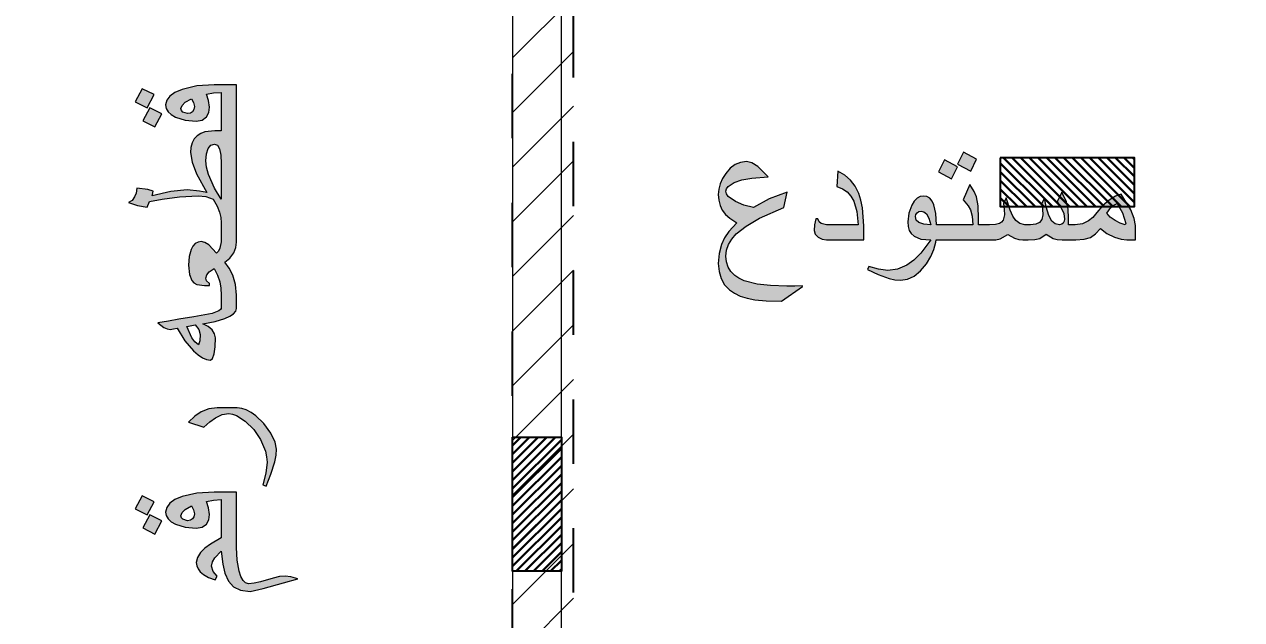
# Model space of a CAD drawing. Header units: inches. Extents: x -279 to 561, y -345 to 342.
# Drawn here: x -195.431 to -193.542, y 39.831 to 40.756 of the extents above; entities that cross this region are included whole.
import ezdxf

# ---------------------------------------------------------------- set-up
doc = ezdxf.new("R2010")
doc.units = ezdxf.units.IN
doc.header["$LTSCALE"] = 0.5
doc.header["$MEASUREMENT"] = 0
doc.linetypes.add('$0$HIDDEN', pattern=[0.375, 0.25, -0.125])
for name, color, linetype, lineweight in [('.', 14, 'Continuous', 9), ('A-GENM', 13, 'Continuous', 9), ('A-WALL', 113, 'Continuous', 13), ('columns', 5, 'Continuous', 30)]:
    doc.layers.add(name, color=color, linetype=linetype, lineweight=lineweight)
doc.layers.add('COULMN', color=5, linetype='Continuous')
doc.layers.add('S-DIM', color=7, linetype='Continuous')
doc.styles.get("Standard").update_dxf_attribs({"font": 'arial.ttf'})
doc.dimstyles.get("Standard").update_dxf_attribs({"dimtxt": 0.18, "dimasz": 0.18, "dimexe": 0.18, "dimexo": 0.0625, "dimgap": 0.09, "dimtad": 0, "dimtih": 1, "dimtoh": 1, "dimzin": 0, "dimdsep": 46, "dimtxsty": 'Standard', "dimcen": 0.09, "dimadec": 0, "dimazin": 0, "dimtfac": 1, "dimtofl": 0, "dimtmove": 0, "dimatfit": 3, "dimfxl": 1, "dimtolj": 1, "dimtzin": 0, "dimarcsym": 0})

# ---------------------------------------------------------------- blocks, each defined once
blk = doc.blocks.new('fbv b')
at = {"layer": '.'}
h = blk.add_hatch(dxfattribs=at)
h.set_pattern_fill('ANSI31', color=8, scale=0.05)
h.set_pattern_definition([(45, (33, 0), (-0.1122532, 0.1122532), [])])
h.paths.add_polyline_path([(1.1274, 9.1587), (-18.8526, 9.1587), (-18.8526, -15.8413), (1.1274, -15.8413)])
h.paths.add_polyline_path([(0.8774, -15.5913), (-18.6026, -15.5913), (-18.6026, 8.9087), (0.8774, 8.9087)], flags=16)
at = {"layer": 'columns', "true_color": 0x105689}
h = blk.add_hatch(dxfattribs=at)
h.set_pattern_fill('ANSI31', color=146, scale=0.2, angle=-1350)
h.set_pattern_definition([(134.999999994, (809036.960978, -401343.304783), (-0.0176776695315, -0.01767766952786), [])])
h.paths.add_polyline_path([(-16.8526, -1.6444), (-16.8526, -1.8444), (-16.3026, -1.8444), (-16.3026, -1.6444)])
at = {"layer": 'columns'}
h = blk.add_hatch(dxfattribs=at)
h.set_pattern_fill('ANSI31', color=3, scale=0.2, angle=-1260)
h.set_pattern_definition([(224.999999994, (401322.80777, 809066.252344), (0.01767766952786, -0.0176776695315), [])])
h.paths.add_polyline_path([(-18.8526, -3.3413), (-18.6526, -3.3413), (-18.6526, -2.7913), (-18.8526, -2.7913)])
at = {"color": 1, "linetype": '$0$HIDDEN'}
for points in [[(-18.8526, 9.1587), (1.1274, 9.1587), (1.1274, -15.8413), (-18.8526, -15.8413)], [(-18.6026, 8.9087), (0.8774, 8.9087), (0.8774, -15.5913), (-18.6026, -15.5913)]]:
    blk.add_lwpolyline(points, close=True, dxfattribs=at)
at = {"layer": 'COULMN'}
blk.add_lwpolyline([(-16.8526, -1.6444), (-16.8526, -1.8444), (-16.3026, -1.8444), (-16.3026, -1.6444)], close=True, dxfattribs=at)
at = {"layer": 'COULMN', "color": 3}
blk.add_lwpolyline([(-18.8526, -2.7913), (-18.6526, -2.7913), (-18.6526, -3.3413), (-18.8526, -3.3413)], close=True, dxfattribs=at)
blk = doc.blocks.new('TGG')
at = {"layer": 'A-GENM'}
h = blk.add_hatch(color=7, dxfattribs=at)
h.paths.add_polyline_path([(-37.8252, -86.1757), (-37.8173, -86.1692), (-37.8108, -86.1498), (-37.8066, -86.1206), (-37.8051, -86.0848), (-37.8085, -86.068), (-37.8188, -86.0519), (-37.8353, -86.0376), (-37.8572, -86.0261), (-37.8066, -86.0167), (-37.7661, -86.0046), (-37.7454, -85.9953), (-37.7306, -85.9853), (-37.7218, -85.9747), (-37.7188, -85.9633), (-37.7188, -85.9091), (-37.7225, -85.8653), (-37.7336, -85.8265), (-37.748, -85.7983), (-37.7671, -85.7735), (-37.7459, -85.7578), (-37.73, -85.7349), (-37.7216, -85.7127), (-37.7188, -85.6909), (-37.7188, -85.0456), (-37.8106, -85.0456), (-37.8811, -85.0502), (-37.9417, -85.0642), (-37.9712, -85.0766), (-37.9923, -85.0914), (-38.005, -85.1086), (-38.0092, -85.1281), (-38.0067, -85.1426), (-37.9991, -85.1558), (-37.9864, -85.1675), (-37.9687, -85.1778), (-37.9294, -85.1904), (-37.8839, -85.1947), (-37.8595, -85.1903), (-37.8416, -85.177), (-37.8319, -85.1595), (-37.8287, -85.1374), (-37.8328, -85.1104), (-37.8411, -85.0838), (-37.8123, -85.0787), (-37.7816, -85.077), (-37.7816, -85.2339), (-37.8076, -85.2339), (-37.8488, -85.2391), (-37.8655, -85.2456), (-37.8794, -85.2548), (-37.8916, -85.2676), (-37.9002, -85.2834), (-37.9054, -85.3021), (-37.9072, -85.3237), (-37.9011, -85.3634), (-37.883, -85.4104), (-37.8402, -85.4869), (-37.8709, -85.4815), (-37.9213, -85.4772), (-37.9874, -85.4838), (-38.0641, -85.5008), (-38.0598, -85.4821), (-38.0829, -85.475), (-38.1269, -85.4694), (-38.1305, -85.4897), (-38.1365, -85.5059), (-38.1471, -85.5202), (-38.1614, -85.5282), (-38.1247, -85.5409), (-38.0853, -85.5478), (-38.0749, -85.5243), (-38.023, -85.5151), (-37.9518, -85.5052), (-37.8758, -85.5008), (-37.8443, -85.5046), (-37.8138, -85.5146), (-37.7982, -85.543), (-37.7882, -85.5682), (-37.7835, -85.5895), (-37.782, -85.6123), (-37.7816, -85.6906), (-37.7869, -85.7159), (-37.7928, -85.7285), (-37.8001, -85.7362), (-37.8325, -85.7019), (-37.8481, -85.6923), (-37.8633, -85.6891), (-37.8763, -85.6911), (-37.8876, -85.6972), (-37.8971, -85.7073), (-37.9047, -85.7215), (-37.9124, -85.7498), (-37.915, -85.7855), (-37.9118, -85.8242), (-37.9021, -85.8494), (-37.8934, -85.8582), (-37.8817, -85.8646), (-37.8493, -85.8696), (-37.8287, -85.8696), (-37.8287, -85.8618), (-37.8414, -85.8508), (-37.8444, -85.8395), (-37.8408, -85.8259), (-37.8301, -85.8138), (-37.8098, -85.799), (-37.7966, -85.8267), (-37.7876, -85.8549), (-37.7831, -85.8809), (-37.7816, -85.9167), (-37.7816, -85.9631), (-37.7839, -85.9684), (-37.7909, -85.9736), (-37.8187, -85.9838), (-37.8935, -85.9984), (-37.9724, -86.0113), (-37.9978, -86.016), (-38.0406, -86.0227), (-38.0167, -86.0414), (-38.003, -86.0479), (-37.9908, -86.0501), (-37.9621, -86.0445), (-37.9311, -86.0961), (-37.8952, -86.1382), (-37.8765, -86.1546), (-37.8586, -86.1663), (-37.8415, -86.1734)], flags=0)
h.paths.add_polyline_path([(-37.8739, -86.1129), (-37.8898, -86.1), (-37.9022, -86.0845), (-37.9229, -86.0381), (-37.888, -86.031), (-37.8729, -86.0499), (-37.8679, -86.0699), (-37.8695, -86.0962)], flags=0)
h.paths.add_polyline_path([(-37.7816, -85.5153), (-37.8083, -85.4701), (-37.8332, -85.4141), (-37.8416, -85.3839), (-37.8444, -85.3574), (-37.8421, -85.3281), (-37.8352, -85.3066), (-37.8239, -85.2933), (-37.8083, -85.2889), (-37.7966, -85.2938), (-37.7883, -85.3088), (-37.7833, -85.3337), (-37.7816, -85.3686), (-37.7816, -85.4512)], flags=0)
h.paths.add_polyline_path([(-38.0541, -85.2182), (-38.0249, -85.1643), (-38.0739, -85.1397), (-38.1034, -85.1927)], flags=0)
h.paths.add_polyline_path([(-37.9197, -85.1633), (-37.9385, -85.1576), (-37.9444, -85.1511), (-37.9464, -85.1431), (-37.942, -85.1304), (-37.9287, -85.1171), (-37.9031, -85.1023), (-37.8946, -85.1186), (-37.8915, -85.1346), (-37.8932, -85.1471), (-37.8985, -85.1561), (-37.9073, -85.1615)], flags=0)
h.paths.add_polyline_path([(-38.0851, -85.1397), (-38.0563, -85.0857), (-38.1059, -85.0613), (-38.1348, -85.1147)], flags=0)
h = blk.add_hatch(color=7, dxfattribs=at)
h.paths.add_polyline_path([(-34.9953, -85.8472), (-34.966, -85.8431), (-34.9386, -85.8306), (-34.9129, -85.8098), (-34.8891, -85.7808), (-34.871, -85.7509), (-34.8581, -85.721), (-34.8503, -85.691), (-34.8496, -85.6824), (-34.6314, -85.6824), (-34.6044, -85.6812), (-34.5861, -85.6776), (-34.5555, -85.6597), (-34.5276, -85.6752), (-34.5102, -85.6806), (-34.4929, -85.6824), (-34.4712, -85.6824), (-34.4446, -85.6808), (-34.4244, -85.6759), (-34.3971, -85.6583), (-34.3689, -85.6761), (-34.352, -85.6808), (-34.3298, -85.6824), (-34.2764, -85.6824), (-34.2415, -85.6798), (-34.2161, -85.6721), (-34.1957, -85.6578), (-34.1756, -85.6353), (-34.1486, -85.6557), (-34.1177, -85.6713), (-34.0908, -85.6796), (-34.0667, -85.6824), (-34.0315, -85.6824), (-34.0315, -85.6226), (-34.0364, -85.5945), (-34.0512, -85.5591), (-34.0904, -85.4941), (-34.114, -85.503), (-34.1398, -85.519), (-34.1674, -85.5427), (-34.2062, -85.5897), (-34.2238, -85.6042), (-34.2494, -85.6158), (-34.2784, -85.6196), (-34.3062, -85.6196), (-34.3062, -85.5933), (-34.3082, -85.5554), (-34.3139, -85.5259), (-34.3337, -85.4862), (-34.3533, -85.5255), (-34.3363, -85.5507), (-34.3255, -85.5743), (-34.3219, -85.5967), (-34.3233, -85.6059), (-34.3276, -85.6132), (-34.3342, -85.618), (-34.3426, -85.6196), (-34.3605, -85.616), (-34.3743, -85.605), (-34.3867, -85.582), (-34.3971, -85.5458), (-34.4043, -85.5098), (-34.4161, -85.5326), (-34.413, -85.5565), (-34.4119, -85.5793), (-34.4153, -85.5981), (-34.4254, -85.6109), (-34.4407, -85.6175), (-34.4627, -85.6196), (-34.4853, -85.6196), (-34.5053, -85.6153), (-34.5223, -85.6025), (-34.5346, -85.585), (-34.5473, -85.5559), (-34.5613, -85.5098), (-34.5731, -85.5326), (-34.5699, -85.5573), (-34.569, -85.5793), (-34.5741, -85.6012), (-34.5805, -85.6089), (-34.5895, -85.6144), (-34.6059, -85.6183), (-34.6304, -85.6196), (-34.6751, -85.6196), (-34.6751, -85.5958), (-34.6771, -85.5416), (-34.6832, -85.5052), (-34.6927, -85.4835), (-34.7104, -85.4548), (-34.7379, -85.5176), (-34.7182, -85.5416), (-34.7076, -85.5592), (-34.7009, -85.5847), (-34.6986, -85.6196), (-34.8477, -85.6196), (-34.8503, -85.5733), (-34.8579, -85.5388), (-34.8655, -85.5227), (-34.8751, -85.5111), (-34.8868, -85.5042), (-34.9006, -85.5019), (-34.9147, -85.5042), (-34.9274, -85.5112), (-34.9389, -85.5227), (-34.949, -85.5389), (-34.9614, -85.5723), (-34.9655, -85.6084), (-34.9639, -85.6273), (-34.959, -85.6433), (-34.951, -85.6565), (-34.9397, -85.6668), (-34.9113, -85.6785), (-34.8713, -85.6824), (-34.9124, -85.7363), (-34.9411, -85.7651), (-34.9698, -85.7862), (-35.0076, -85.8025), (-35.0476, -85.808), (-35.0849, -85.8025), (-35.1245, -85.7919), (-35.1303, -85.8041), (-35.0863, -85.8239), (-35.0412, -85.8406), (-35.0179, -85.8456)], flags=0)
h.paths.add_polyline_path([(-34.8713, -85.6196), (-34.9, -85.6175), (-34.9194, -85.6112), (-34.9304, -85.6007), (-34.9341, -85.5863), (-34.9324, -85.5778), (-34.9272, -85.5708), (-34.9197, -85.5662), (-34.911, -85.5647), (-34.899, -85.5674), (-34.8889, -85.5754), (-34.8794, -85.5926)], flags=0)
h.paths.add_polyline_path([(-34.0738, -85.6196), (-34.0964, -85.6127), (-34.1152, -85.6031), (-34.1347, -85.5887), (-34.1493, -85.5725), (-34.1326, -85.5485), (-34.1208, -85.5391), (-34.1067, -85.5333), (-34.085, -85.5707), (-34.0708, -85.6146)], flags=0)
h.paths.add_polyline_path([(-34.7859, -85.4313), (-34.7614, -85.3822), (-34.8144, -85.3528), (-34.8399, -85.4021)], flags=0)
h.paths.add_polyline_path([(-34.7073, -85.3999), (-34.6829, -85.3502), (-34.7364, -85.3214), (-34.7614, -85.3711)], flags=0)
for points in [[(-35.4828, -85.9336), (-35.3971, -85.874), (-35.3971, -85.8708), (-35.4608, -85.8718), (-35.5287, -85.8697), (-35.5834, -85.8637), (-35.6366, -85.8496), (-35.6577, -85.8398), (-35.6751, -85.8281), (-35.6908, -85.8123), (-35.7023, -85.793), (-35.7088, -85.7726), (-35.711, -85.7486), (-35.7084, -85.7248), (-35.7005, -85.7017), (-35.6873, -85.6794), (-35.6689, -85.6579), (-35.6287, -85.6253), (-35.5741, -85.5934), (-35.4742, -85.549), (-35.4599, -85.4862), (-35.5336, -85.5133), (-35.5988, -85.549), (-35.6379, -85.5395), (-35.6725, -85.525), (-35.7023, -85.5027), (-35.7086, -85.4931), (-35.711, -85.4819), (-35.7089, -85.4718), (-35.7023, -85.4622), (-35.6776, -85.4464), (-35.6458, -85.4359), (-35.6056, -85.4282), (-35.5384, -85.4234), (-35.5804, -85.3804), (-35.6047, -85.3656), (-35.6275, -85.3606), (-35.6514, -85.3637), (-35.6735, -85.3728), (-35.6937, -85.388), (-35.712, -85.4093), (-35.7253, -85.4307), (-35.7348, -85.4523), (-35.7405, -85.4741), (-35.7424, -85.496), (-35.7406, -85.5195), (-35.7352, -85.5409), (-35.7261, -85.5601), (-35.7134, -85.5772), (-35.695, -85.5931), (-35.6662, -85.6118), (-35.7023, -85.6519), (-35.7167, -85.6734), (-35.7296, -85.7008), (-35.7392, -85.7374), (-35.7424, -85.7784), (-35.7395, -85.8119), (-35.7309, -85.8412), (-35.7165, -85.8663), (-35.6963, -85.8873), (-35.6762, -85.9012), (-35.6522, -85.9126), (-35.6244, -85.9214), (-35.5927, -85.9277), (-35.5458, -85.9321)], [(-35.2984, -85.6824), (-35.146, -85.6824), (-35.146, -85.6237), (-35.151, -85.5498), (-35.1574, -85.5186), (-35.1662, -85.4914), (-35.181, -85.4621), (-35.2003, -85.4371), (-35.2239, -85.4164), (-35.2519, -85.3999), (-35.2558, -85.4627), (-35.2332, -85.4721), (-35.2141, -85.4854), (-35.1985, -85.5024), (-35.1863, -85.5232), (-35.1737, -85.5656), (-35.1695, -85.6196), (-35.3008, -85.6192), (-35.321, -85.6149), (-35.3291, -85.6073), (-35.3343, -85.5961), (-35.3422, -85.5961), (-35.3473, -85.6198), (-35.3487, -85.6438), (-35.3448, -85.6584), (-35.3332, -85.671), (-35.3168, -85.6796), (-35.3008, -85.682)], [(-37.5972, -86.6937), (-37.5779, -86.644), (-37.5611, -86.5934), (-37.5558, -86.5665), (-37.554, -86.5416), (-37.5601, -86.5121), (-37.5784, -86.4754), (-37.6062, -86.4365), (-37.639, -86.4045), (-37.6607, -86.3893), (-37.6783, -86.3801), (-37.6974, -86.3739), (-37.7162, -86.3719), (-37.7985, -86.3719), (-37.8327, -86.3758), (-37.8635, -86.3876), (-37.8893, -86.4053), (-37.915, -86.4308), (-37.8522, -86.4504), (-37.8282, -86.4286), (-37.8049, -86.4122), (-37.777, -86.3996), (-37.7503, -86.3954), (-37.7348, -86.3974), (-37.7183, -86.4032), (-37.6825, -86.4265), (-37.6481, -86.4608), (-37.6202, -86.5015), (-37.6, -86.5491), (-37.5949, -86.5721), (-37.5932, -86.5947), (-37.5989, -86.6399), (-37.6102, -86.6879)]]:
    blk.add_hatch(color=7, dxfattribs=at).paths.add_polyline_path(points, flags=0)
h = blk.add_hatch(color=7, dxfattribs=at)
h.paths.add_polyline_path([(-37.6624, -87.1253), (-37.6088, -87.1137), (-37.4677, -87.0743), (-37.4957, -87.0651), (-37.5195, -87.0625), (-37.5427, -87.0645), (-37.5682, -87.0706), (-37.6207, -87.0863), (-37.6458, -87.092), (-37.6694, -87.0939), (-37.6813, -87.0907), (-37.6917, -87.0809), (-37.7007, -87.0645), (-37.7081, -87.0417), (-37.7161, -86.9969), (-37.7188, -86.9291), (-37.7188, -86.7172), (-37.8106, -86.7172), (-37.8811, -86.7219), (-37.9417, -86.7359), (-37.9724, -86.7491), (-37.9923, -86.7631), (-38.005, -86.7802), (-38.0092, -86.7997), (-38.0067, -86.8143), (-37.9991, -86.8274), (-37.9864, -86.8391), (-37.9687, -86.8494), (-37.9294, -86.8621), (-37.8839, -86.8663), (-37.8595, -86.8619), (-37.8416, -86.8487), (-37.8319, -86.8311), (-37.8287, -86.8091), (-37.8328, -86.7821), (-37.8411, -86.7555), (-37.8123, -86.7503), (-37.7816, -86.7486), (-37.7816, -86.9056), (-37.8249, -86.9311), (-37.8482, -86.9484), (-37.8658, -86.9654), (-37.8792, -86.9859), (-37.8836, -87.0065), (-37.8818, -87.0202), (-37.8763, -87.033), (-37.8671, -87.0449), (-37.8542, -87.0558), (-37.8333, -87.0677), (-37.8064, -87.0782), (-37.7973, -87.0625), (-37.8146, -87.0429), (-37.8208, -87.0217), (-37.8165, -87.0026), (-37.8073, -86.9869), (-37.7816, -86.9605), (-37.7746, -87.0133), (-37.7663, -87.0509), (-37.7517, -87.0839), (-37.7309, -87.1071), (-37.7018, -87.1208)], flags=0)
h.paths.add_polyline_path([(-38.0541, -86.8899), (-38.0249, -86.8359), (-38.0739, -86.8114), (-38.1034, -86.8644)], flags=0)
h.paths.add_polyline_path([(-37.9197, -86.8349), (-37.9385, -86.8292), (-37.9444, -86.8228), (-37.9464, -86.8147), (-37.942, -86.802), (-37.9287, -86.7887), (-37.9031, -86.774), (-37.8946, -86.7903), (-37.8915, -86.8062), (-37.8932, -86.8188), (-37.8985, -86.8278), (-37.9073, -86.8331)], flags=0)
h.paths.add_polyline_path([(-38.0851, -86.8114), (-38.0563, -86.7573), (-38.1059, -86.7329), (-38.1348, -86.7864)], flags=0)
at = {"layer": 'A-GENM', "color": 7}
for p, q in [((-38.1059, -85.0613), (-38.1348, -85.1147)), ((-38.0563, -85.0857), (-38.1059, -85.0613)), ((-37.9417, -85.0642), (-37.9712, -85.0766)), ((-37.8811, -85.0502), (-37.9417, -85.0642)), ((-37.8106, -85.0456), (-37.8811, -85.0502)), ((-37.7188, -85.0456), (-37.8106, -85.0456)), ((-37.7188, -85.2339), (-37.7188, -85.0456)), ((-38.1348, -85.1147), (-38.0851, -85.1397)), ((-38.0851, -85.1397), (-38.0563, -85.0857)), ((-38.005, -85.1086), (-38.0092, -85.1281)), ((-37.9923, -85.0914), (-38.005, -85.1086)), ((-37.9712, -85.0766), (-37.9923, -85.0914)), ((-37.942, -85.1304), (-37.9287, -85.1171)), ((-37.9287, -85.1171), (-37.9031, -85.1023)), ((-37.9031, -85.1023), (-37.8946, -85.1186)), ((-37.8946, -85.1186), (-37.8915, -85.1346)), ((-37.8411, -85.0838), (-37.8123, -85.0787)), ((-37.8328, -85.1104), (-37.8411, -85.0838)), ((-37.8287, -85.1374), (-37.8328, -85.1104)), ((-37.8123, -85.0787), (-37.7816, -85.077)), ((-37.7816, -85.077), (-37.7816, -85.2339)), ((-38.0739, -85.1397), (-38.1034, -85.1927)), ((-38.0249, -85.1643), (-38.0739, -85.1397)), ((-38.0541, -85.2182), (-38.0249, -85.1643)), ((-38.0092, -85.1281), (-38.0067, -85.1426)), ((-38.0067, -85.1426), (-37.9991, -85.1558)), ((-37.9991, -85.1558), (-37.9864, -85.1675)), ((-37.9864, -85.1675), (-37.9687, -85.1778)), ((-37.9464, -85.1431), (-37.942, -85.1304)), ((-37.9444, -85.1511), (-37.9464, -85.1431)), ((-37.9385, -85.1576), (-37.9444, -85.1511)), ((-37.9197, -85.1633), (-37.9385, -85.1576)), ((-37.9073, -85.1615), (-37.9197, -85.1633)), ((-37.8985, -85.1561), (-37.9073, -85.1615)), ((-37.8932, -85.1471), (-37.8985, -85.1561)), ((-37.8915, -85.1346), (-37.8932, -85.1471)), ((-37.8416, -85.177), (-37.8319, -85.1595)), ((-37.8319, -85.1595), (-37.8287, -85.1374)), ((-38.1034, -85.1927), (-38.0541, -85.2182)), ((-37.9687, -85.1778), (-37.9294, -85.1904)), ((-37.9294, -85.1904), (-37.8839, -85.1947)), ((-37.8839, -85.1947), (-37.8595, -85.1903)), ((-37.8595, -85.1903), (-37.8416, -85.177)), ((-37.8916, -85.2676), (-37.9002, -85.2834)), ((-37.8794, -85.2548), (-37.8916, -85.2676)), ((-37.8655, -85.2456), (-37.8794, -85.2548)), ((-37.8488, -85.2391), (-37.8655, -85.2456)), ((-37.8076, -85.2339), (-37.8488, -85.2391)), ((-37.7816, -85.2339), (-37.8076, -85.2339)), ((-37.7188, -85.2575), (-37.7188, -85.2339)), ((-37.7188, -85.642), (-37.7188, -85.2575)), ((-37.9054, -85.3021), (-37.9072, -85.3237)), ((-37.9072, -85.3237), (-37.9011, -85.3634)), ((-37.9002, -85.2834), (-37.9054, -85.3021)), ((-37.8421, -85.3281), (-37.8352, -85.3066)), ((-37.8352, -85.3066), (-37.8239, -85.2933)), ((-37.8239, -85.2933), (-37.8083, -85.2889)), ((-37.8083, -85.2889), (-37.7966, -85.2938)), ((-37.7966, -85.2938), (-37.7883, -85.3088)), ((-37.7883, -85.3088), (-37.7833, -85.3337)), ((-34.7364, -85.3214), (-34.7614, -85.3711)), ((-34.6829, -85.3502), (-34.7364, -85.3214)), ((-37.9011, -85.3634), (-37.883, -85.4104)), ((-37.8444, -85.3574), (-37.8421, -85.3281)), ((-37.8416, -85.3839), (-37.8444, -85.3574)), ((-37.7833, -85.3337), (-37.7816, -85.3686)), ((-37.7816, -85.3686), (-37.7816, -85.5153)), ((-35.6735, -85.3728), (-35.6937, -85.388)), ((-35.6514, -85.3637), (-35.6735, -85.3728)), ((-35.6275, -85.3606), (-35.6514, -85.3637)), ((-35.6047, -85.3656), (-35.6275, -85.3606)), ((-35.5804, -85.3804), (-35.6047, -85.3656)), ((-34.8144, -85.3528), (-34.8399, -85.4021)), ((-34.7614, -85.3822), (-34.8144, -85.3528)), ((-34.7614, -85.3711), (-34.7073, -85.3999)), ((-34.7073, -85.3999), (-34.6829, -85.3502)), ((-37.883, -85.4104), (-37.8402, -85.4869)), ((-37.8332, -85.4141), (-37.8416, -85.3839)), ((-37.8083, -85.4701), (-37.8332, -85.4141)), ((-35.712, -85.4093), (-35.7253, -85.4307)), ((-35.6937, -85.388), (-35.712, -85.4093)), ((-35.6056, -85.4282), (-35.5384, -85.4234)), ((-35.5384, -85.4234), (-35.5804, -85.3804)), ((-35.2519, -85.3999), (-35.2558, -85.4627)), ((-35.2239, -85.4164), (-35.2519, -85.3999)), ((-35.2003, -85.4371), (-35.2239, -85.4164)), ((-34.8399, -85.4021), (-34.7859, -85.4313)), ((-34.7859, -85.4313), (-34.7614, -85.3822)), ((-38.1269, -85.4694), (-38.1305, -85.4897)), ((-38.0829, -85.475), (-38.1269, -85.4694)), ((-38.0598, -85.4821), (-38.0829, -85.475)), ((-37.7816, -85.5153), (-37.8083, -85.4701)), ((-35.7405, -85.4741), (-35.7424, -85.496)), ((-35.7348, -85.4523), (-35.7405, -85.4741)), ((-35.7253, -85.4307), (-35.7348, -85.4523)), ((-35.711, -85.4819), (-35.7089, -85.4718)), ((-35.7089, -85.4718), (-35.7027, -85.4625)), ((-35.7027, -85.4625), (-35.6776, -85.4464)), ((-35.6776, -85.4464), (-35.6458, -85.4359)), ((-35.6458, -85.4359), (-35.6056, -85.4282)), ((-35.2558, -85.4627), (-35.2332, -85.4721)), ((-35.2332, -85.4721), (-35.2141, -85.4854)), ((-35.181, -85.4621), (-35.2003, -85.4371)), ((-35.1662, -85.4914), (-35.181, -85.4621)), ((-34.7104, -85.4548), (-34.7379, -85.5176)), ((-34.6927, -85.4835), (-34.7104, -85.4548)), ((-38.1471, -85.5202), (-38.1614, -85.5282)), ((-38.1365, -85.5059), (-38.1471, -85.5202)), ((-38.1305, -85.4897), (-38.1365, -85.5059)), ((-38.0853, -85.5478), (-38.0749, -85.5243)), ((-38.0749, -85.5243), (-38.023, -85.5151)), ((-37.9874, -85.4838), (-38.0641, -85.5008)), ((-38.0641, -85.5008), (-38.0629, -85.4958)), ((-38.0629, -85.4958), (-38.0598, -85.4821)), ((-38.023, -85.5151), (-37.9518, -85.5052)), ((-37.9213, -85.4772), (-37.9874, -85.4838)), ((-37.9518, -85.5052), (-37.8758, -85.5008)), ((-37.8709, -85.4815), (-37.9213, -85.4772)), ((-37.8758, -85.5008), (-37.8443, -85.5046)), ((-37.8402, -85.4869), (-37.8709, -85.4815)), ((-37.8443, -85.5046), (-37.8138, -85.5146)), ((-37.8138, -85.5146), (-37.7982, -85.543)), ((-35.7424, -85.496), (-35.7406, -85.5195)), ((-35.7406, -85.5195), (-35.7352, -85.5409)), ((-35.7086, -85.4931), (-35.711, -85.4819)), ((-35.7014, -85.504), (-35.7086, -85.4931)), ((-35.6725, -85.525), (-35.7014, -85.504)), ((-35.6379, -85.5395), (-35.6725, -85.525)), ((-35.5336, -85.5133), (-35.5988, -85.549)), ((-35.4599, -85.4862), (-35.5336, -85.5133)), ((-35.4742, -85.549), (-35.4599, -85.4862)), ((-35.2141, -85.4854), (-35.1985, -85.5024)), ((-35.1985, -85.5024), (-35.1863, -85.5232)), ((-35.1863, -85.5232), (-35.1737, -85.5656)), ((-35.1574, -85.5186), (-35.1662, -85.4914)), ((-35.151, -85.5498), (-35.1574, -85.5186)), ((-34.9389, -85.5227), (-34.949, -85.5389)), ((-34.9274, -85.5112), (-34.9389, -85.5227)), ((-34.9147, -85.5042), (-34.9274, -85.5112)), ((-34.9006, -85.5019), (-34.9147, -85.5042)), ((-34.8868, -85.5042), (-34.9006, -85.5019)), ((-34.8751, -85.5111), (-34.8868, -85.5042)), ((-34.8655, -85.5227), (-34.8751, -85.5111)), ((-34.8579, -85.5388), (-34.8655, -85.5227)), ((-34.7379, -85.5176), (-34.7182, -85.5416)), ((-34.6832, -85.5052), (-34.6927, -85.4835)), ((-34.6771, -85.5416), (-34.6832, -85.5052)), ((-34.5613, -85.5098), (-34.5731, -85.5326)), ((-34.5458, -85.5607), (-34.5613, -85.5098)), ((-34.4043, -85.5098), (-34.4161, -85.5326)), ((-34.3971, -85.5458), (-34.4043, -85.5098)), ((-34.3337, -85.4862), (-34.3533, -85.5255)), ((-34.3533, -85.5255), (-34.3363, -85.5507)), ((-34.3139, -85.5259), (-34.3337, -85.4862)), ((-34.1398, -85.519), (-34.1674, -85.5427)), ((-34.114, -85.503), (-34.1398, -85.519)), ((-34.0904, -85.4941), (-34.114, -85.503)), ((-34.0512, -85.5591), (-34.0904, -85.4941)), ((-38.1614, -85.5282), (-38.1247, -85.5409)), ((-38.1247, -85.5409), (-38.0853, -85.5478)), ((-37.7982, -85.543), (-37.7882, -85.5682)), ((-37.7882, -85.5682), (-37.7835, -85.5895)), ((-35.7352, -85.5409), (-35.7261, -85.5601)), ((-35.7261, -85.5601), (-35.7134, -85.5772)), ((-35.5988, -85.549), (-35.6379, -85.5395)), ((-35.5741, -85.5934), (-35.4742, -85.549)), ((-35.1737, -85.5656), (-35.1695, -85.6196)), ((-35.146, -85.6237), (-35.151, -85.5498)), ((-34.9614, -85.5723), (-34.9655, -85.6084)), ((-34.949, -85.5389), (-34.9614, -85.5723)), ((-34.9324, -85.5778), (-34.9272, -85.5708)), ((-34.9272, -85.5708), (-34.9197, -85.5662)), ((-34.9197, -85.5662), (-34.911, -85.5647)), ((-34.911, -85.5647), (-34.899, -85.5674)), ((-34.899, -85.5674), (-34.8889, -85.5754)), ((-34.8889, -85.5754), (-34.8794, -85.5926)), ((-34.8503, -85.5733), (-34.8579, -85.5388)), ((-34.8477, -85.6196), (-34.8503, -85.5733)), ((-34.7182, -85.5416), (-34.7076, -85.5592)), ((-34.7076, -85.5592), (-34.7009, -85.5847)), ((-34.6751, -85.5958), (-34.6771, -85.5416)), ((-34.5731, -85.5326), (-34.5699, -85.5573)), ((-34.5699, -85.5573), (-34.569, -85.5793)), ((-34.5346, -85.585), (-34.5458, -85.5607)), ((-34.4161, -85.5326), (-34.413, -85.5565)), ((-34.413, -85.5565), (-34.4119, -85.5793)), ((-34.3867, -85.582), (-34.3971, -85.5458)), ((-34.3363, -85.5507), (-34.3255, -85.5743)), ((-34.3255, -85.5743), (-34.3219, -85.5967)), ((-34.3082, -85.5554), (-34.3139, -85.5259)), ((-34.3062, -85.5933), (-34.3082, -85.5554)), ((-34.1902, -85.5703), (-34.2062, -85.5897)), ((-34.1674, -85.5427), (-34.1902, -85.5703)), ((-34.1493, -85.5725), (-34.1326, -85.5485)), ((-34.1347, -85.5887), (-34.1493, -85.5725)), ((-34.1326, -85.5485), (-34.1208, -85.5391)), ((-34.1208, -85.5391), (-34.1067, -85.5333)), ((-34.1067, -85.5333), (-34.085, -85.5707)), ((-34.085, -85.5707), (-34.0708, -85.6146)), ((-34.0364, -85.5945), (-34.0512, -85.5591)), ((-37.7835, -85.5895), (-37.782, -85.6123)), ((-37.782, -85.6123), (-37.7816, -85.6656)), ((-35.7134, -85.5772), (-35.695, -85.5931)), ((-35.6662, -85.6118), (-35.6994, -85.6476)), ((-35.695, -85.5931), (-35.6662, -85.6118)), ((-35.6689, -85.6579), (-35.6287, -85.6253)), ((-35.6287, -85.6253), (-35.5741, -85.5934)), ((-35.3473, -85.6198), (-35.3487, -85.6438)), ((-35.3422, -85.5961), (-35.3473, -85.6198)), ((-35.3343, -85.5961), (-35.3422, -85.5961)), ((-35.3291, -85.6073), (-35.3343, -85.5961)), ((-35.321, -85.6149), (-35.3291, -85.6073)), ((-35.2989, -85.6196), (-35.321, -85.6149)), ((-35.1695, -85.6196), (-35.2989, -85.6196)), ((-35.146, -85.6824), (-35.146, -85.6237)), ((-34.9655, -85.6084), (-34.9639, -85.6273)), ((-34.9341, -85.5863), (-34.9324, -85.5778)), ((-34.9304, -85.6007), (-34.9341, -85.5863)), ((-34.9194, -85.6112), (-34.9304, -85.6007)), ((-34.9, -85.6175), (-34.9194, -85.6112)), ((-34.8713, -85.6196), (-34.9, -85.6175)), ((-34.8794, -85.5926), (-34.8713, -85.6196)), ((-34.6986, -85.6196), (-34.8477, -85.6196)), ((-34.7009, -85.5847), (-34.6986, -85.6196)), ((-34.6751, -85.6196), (-34.6751, -85.5958)), ((-34.6304, -85.6196), (-34.6751, -85.6196)), ((-34.6059, -85.6183), (-34.6304, -85.6196)), ((-34.5895, -85.6144), (-34.6059, -85.6183)), ((-34.5805, -85.6089), (-34.5895, -85.6144)), ((-34.5741, -85.6012), (-34.5805, -85.6089)), ((-34.569, -85.5793), (-34.5741, -85.6012)), ((-34.5223, -85.6025), (-34.5346, -85.585)), ((-34.5053, -85.6153), (-34.5223, -85.6025)), ((-34.4853, -85.6196), (-34.5053, -85.6153)), ((-34.4627, -85.6196), (-34.4853, -85.6196)), ((-34.4407, -85.6175), (-34.4627, -85.6196)), ((-34.4254, -85.6109), (-34.4407, -85.6175)), ((-34.4153, -85.5981), (-34.4254, -85.6109)), ((-34.4119, -85.5793), (-34.4153, -85.5981)), ((-34.3743, -85.605), (-34.3867, -85.582)), ((-34.3605, -85.616), (-34.3743, -85.605)), ((-34.3426, -85.6196), (-34.3605, -85.616)), ((-34.3342, -85.618), (-34.3426, -85.6196)), ((-34.3276, -85.6132), (-34.3342, -85.618)), ((-34.3233, -85.6059), (-34.3276, -85.6132)), ((-34.3219, -85.5967), (-34.3233, -85.6059)), ((-34.3062, -85.6196), (-34.3062, -85.5933)), ((-34.2784, -85.6196), (-34.3062, -85.6196)), ((-34.2494, -85.6158), (-34.2784, -85.6196)), ((-34.2238, -85.6042), (-34.2494, -85.6158)), ((-34.2062, -85.5897), (-34.2238, -85.6042)), ((-34.1152, -85.6031), (-34.1347, -85.5887)), ((-34.0939, -85.614), (-34.1152, -85.6031)), ((-34.0738, -85.6196), (-34.0939, -85.614)), ((-34.0708, -85.6146), (-34.0738, -85.6196)), ((-34.0315, -85.6226), (-34.0364, -85.5945)), ((-34.0315, -85.6824), (-34.0315, -85.6226)), ((-37.7816, -85.6656), (-37.7816, -85.6906)), ((-37.7188, -85.6656), (-37.7188, -85.642)), ((-37.7188, -85.6909), (-37.7188, -85.6656)), ((-35.7167, -85.6734), (-35.7296, -85.7008)), ((-35.6994, -85.6476), (-35.7167, -85.6734)), ((-35.6873, -85.6794), (-35.6689, -85.6579)), ((-35.3487, -85.6438), (-35.3448, -85.6584)), ((-35.3448, -85.6584), (-35.3332, -85.671)), ((-35.3332, -85.671), (-35.3168, -85.6796)), ((-34.9639, -85.6273), (-34.959, -85.6433)), ((-34.959, -85.6433), (-34.951, -85.6565)), ((-34.951, -85.6565), (-34.9397, -85.6668)), ((-34.9397, -85.6668), (-34.9113, -85.6785)), ((-34.5861, -85.6776), (-34.5555, -85.6597)), ((-34.5555, -85.6597), (-34.5276, -85.6752)), ((-34.5276, -85.6752), (-34.5102, -85.6806)), ((-34.4244, -85.6759), (-34.3971, -85.6583)), ((-34.3971, -85.6583), (-34.3689, -85.6761)), ((-34.2415, -85.6798), (-34.2161, -85.6721)), ((-34.2161, -85.6721), (-34.1957, -85.6578)), ((-34.1957, -85.6578), (-34.1756, -85.6353)), ((-34.1756, -85.6353), (-34.1486, -85.6557)), ((-34.1486, -85.6557), (-34.1177, -85.6713)), ((-34.1177, -85.6713), (-34.0908, -85.6796)), ((-37.9047, -85.7215), (-37.9124, -85.7498)), ((-37.8971, -85.7073), (-37.9047, -85.7215)), ((-37.8876, -85.6972), (-37.8971, -85.7073)), ((-37.8763, -85.6911), (-37.8876, -85.6972)), ((-37.8633, -85.6891), (-37.8763, -85.6911)), ((-37.8481, -85.6923), (-37.8633, -85.6891)), ((-37.8325, -85.7019), (-37.8481, -85.6923)), ((-37.8001, -85.7362), (-37.8325, -85.7019)), ((-37.7869, -85.7159), (-37.7928, -85.7285)), ((-37.7816, -85.6906), (-37.7869, -85.7159)), ((-37.73, -85.7349), (-37.7216, -85.7127)), ((-37.7216, -85.7127), (-37.7188, -85.6909)), ((-35.7296, -85.7008), (-35.7392, -85.7374)), ((-35.711, -85.7486), (-35.7084, -85.7248)), ((-35.7084, -85.7248), (-35.7005, -85.7017)), ((-35.7005, -85.7017), (-35.6873, -85.6794)), ((-35.3168, -85.6796), (-35.2984, -85.6824)), ((-35.2984, -85.6824), (-35.146, -85.6824)), ((-34.8713, -85.6824), (-34.9124, -85.7363)), ((-34.9113, -85.6785), (-34.8713, -85.6824)), ((-34.871, -85.7509), (-34.8581, -85.721)), ((-34.8581, -85.721), (-34.8503, -85.691)), ((-34.8503, -85.691), (-34.8496, -85.6824)), ((-34.8496, -85.6824), (-34.6986, -85.6824)), ((-34.6986, -85.6824), (-34.6751, -85.6824)), ((-34.6751, -85.6824), (-34.6314, -85.6824)), ((-34.6314, -85.6824), (-34.6044, -85.6812)), ((-34.6044, -85.6812), (-34.5861, -85.6776)), ((-34.5102, -85.6806), (-34.4929, -85.6824)), ((-34.4929, -85.6824), (-34.4712, -85.6824)), ((-34.4712, -85.6824), (-34.4446, -85.6808)), ((-34.4446, -85.6808), (-34.4244, -85.6759)), ((-34.3689, -85.6761), (-34.352, -85.6808)), ((-34.352, -85.6808), (-34.3321, -85.6824)), ((-34.3321, -85.6824), (-34.3298, -85.6824)), ((-34.3298, -85.6824), (-34.3062, -85.6824)), ((-34.3062, -85.6824), (-34.2764, -85.6824)), ((-34.2764, -85.6824), (-34.2415, -85.6798)), ((-34.0908, -85.6796), (-34.0667, -85.6824)), ((-34.0667, -85.6824), (-34.0315, -85.6824)), ((-37.9124, -85.7498), (-37.915, -85.7855)), ((-37.7928, -85.7285), (-37.8001, -85.7362)), ((-37.7671, -85.7735), (-37.7459, -85.7578)), ((-37.748, -85.7983), (-37.7671, -85.7735)), ((-37.7459, -85.7578), (-37.73, -85.7349)), ((-35.7392, -85.7374), (-35.7424, -85.7784)), ((-35.7088, -85.7726), (-35.711, -85.7486)), ((-35.7021, -85.7938), (-35.7088, -85.7726)), ((-34.9411, -85.7651), (-34.9698, -85.7862)), ((-34.9124, -85.7363), (-34.9411, -85.7651)), ((-34.8891, -85.7808), (-34.871, -85.7509)), ((-37.915, -85.7855), (-37.9118, -85.8242)), ((-37.9118, -85.8242), (-37.9021, -85.8494)), ((-37.8408, -85.8259), (-37.8301, -85.8138)), ((-37.8301, -85.8138), (-37.8098, -85.799)), ((-37.8098, -85.799), (-37.7966, -85.8267)), ((-37.7336, -85.8265), (-37.748, -85.7983)), ((-35.7424, -85.7784), (-35.7395, -85.8119)), ((-35.7395, -85.8119), (-35.7309, -85.8412)), ((-35.6908, -85.8123), (-35.7021, -85.7938)), ((-35.6751, -85.8281), (-35.6908, -85.8123)), ((-35.1245, -85.7919), (-35.1303, -85.8041)), ((-35.1303, -85.8041), (-35.0863, -85.8239)), ((-35.0849, -85.8025), (-35.1245, -85.7919)), ((-35.0863, -85.8239), (-35.0412, -85.8406)), ((-35.0476, -85.808), (-35.0849, -85.8025)), ((-35.0076, -85.8025), (-35.0476, -85.808)), ((-34.9698, -85.7862), (-35.0076, -85.8025)), ((-34.9386, -85.8306), (-34.9129, -85.8098)), ((-34.9129, -85.8098), (-34.8891, -85.7808)), ((-37.9021, -85.8494), (-37.8934, -85.8582)), ((-37.8934, -85.8582), (-37.8817, -85.8646)), ((-37.8817, -85.8646), (-37.8493, -85.8696)), ((-37.8493, -85.8696), (-37.8287, -85.8696)), ((-37.8444, -85.8395), (-37.8408, -85.8259)), ((-37.8414, -85.8508), (-37.8444, -85.8395)), ((-37.8287, -85.8618), (-37.8414, -85.8508)), ((-37.8287, -85.8696), (-37.8287, -85.8618)), ((-37.7966, -85.8267), (-37.7876, -85.8549)), ((-37.7876, -85.8549), (-37.7831, -85.8809)), ((-37.7225, -85.8653), (-37.7336, -85.8265)), ((-37.7188, -85.9091), (-37.7225, -85.8653)), ((-35.7309, -85.8412), (-35.7165, -85.8663)), ((-35.7165, -85.8663), (-35.6963, -85.8873)), ((-35.6577, -85.8398), (-35.6751, -85.8281)), ((-35.6366, -85.8496), (-35.6577, -85.8398)), ((-35.5834, -85.8637), (-35.6366, -85.8496)), ((-35.5287, -85.8697), (-35.5834, -85.8637)), ((-35.4608, -85.8718), (-35.5287, -85.8697)), ((-35.4828, -85.9336), (-35.3971, -85.874)), ((-35.4289, -85.8714), (-35.4608, -85.8718)), ((-35.3971, -85.8708), (-35.4289, -85.8714)), ((-35.3971, -85.874), (-35.3971, -85.8708)), ((-35.0412, -85.8406), (-35.0179, -85.8456)), ((-35.0179, -85.8456), (-34.9953, -85.8472)), ((-34.9953, -85.8472), (-34.966, -85.8431)), ((-34.966, -85.8431), (-34.9386, -85.8306)), ((-37.7831, -85.8809), (-37.7816, -85.909)), ((-37.7816, -85.909), (-37.7816, -85.9167)), ((-37.7816, -85.9167), (-37.7816, -85.9403)), ((-37.7188, -85.9167), (-37.7188, -85.9091)), ((-37.7188, -85.9403), (-37.7188, -85.9167)), ((-35.6963, -85.8873), (-35.6762, -85.9012)), ((-35.6762, -85.9012), (-35.6522, -85.9126)), ((-35.6522, -85.9126), (-35.6244, -85.9214)), ((-35.6244, -85.9214), (-35.5927, -85.9277)), ((-37.7909, -85.9736), (-37.8187, -85.9838)), ((-37.7839, -85.9684), (-37.7909, -85.9736)), ((-37.7816, -85.9631), (-37.7839, -85.9684)), ((-37.7816, -85.9403), (-37.7816, -85.9631)), ((-37.7306, -85.9853), (-37.7218, -85.9747)), ((-37.7218, -85.9747), (-37.7188, -85.9633)), ((-37.7188, -85.9633), (-37.7188, -85.9403)), ((-35.5927, -85.9277), (-35.5458, -85.9321)), ((-35.5458, -85.9321), (-35.4828, -85.9336)), ((-37.9978, -86.016), (-38.0406, -86.0227)), ((-38.0406, -86.0227), (-38.0167, -86.0414)), ((-37.955, -86.0081), (-37.9978, -86.016)), ((-37.8935, -85.9984), (-37.955, -86.0081)), ((-37.8187, -85.9838), (-37.8935, -85.9984)), ((-37.8572, -86.0261), (-37.8066, -86.0167)), ((-37.8066, -86.0167), (-37.7661, -86.0046)), ((-37.7661, -86.0046), (-37.7454, -85.9953)), ((-37.7454, -85.9953), (-37.7306, -85.9853)), ((-38.0167, -86.0414), (-38.003, -86.0479)), ((-38.003, -86.0479), (-37.9908, -86.0501)), ((-37.9908, -86.0501), (-37.9764, -86.0477)), ((-37.9764, -86.0477), (-37.9621, -86.0445)), ((-37.9621, -86.0445), (-37.9311, -86.0961)), ((-37.9229, -86.0381), (-37.888, -86.031)), ((-37.9022, -86.0845), (-37.9229, -86.0381)), ((-37.888, -86.031), (-37.8729, -86.0499)), ((-37.8729, -86.0499), (-37.8679, -86.0699)), ((-37.8679, -86.0699), (-37.8695, -86.0962)), ((-37.8353, -86.0376), (-37.8572, -86.0261)), ((-37.8188, -86.0519), (-37.8353, -86.0376)), ((-37.8085, -86.068), (-37.8188, -86.0519)), ((-37.8051, -86.0848), (-37.8085, -86.068)), ((-37.9311, -86.0961), (-37.8952, -86.1382)), ((-37.8898, -86.1), (-37.9022, -86.0845)), ((-37.8739, -86.1129), (-37.8898, -86.1)), ((-37.8695, -86.0962), (-37.8739, -86.1129)), ((-37.8108, -86.1498), (-37.8066, -86.1206)), ((-37.8066, -86.1206), (-37.8051, -86.0848)), ((-37.8952, -86.1382), (-37.8765, -86.1546)), ((-37.8765, -86.1546), (-37.8586, -86.1663)), ((-37.8586, -86.1663), (-37.8415, -86.1734)), ((-37.8415, -86.1734), (-37.8252, -86.1757)), ((-37.8252, -86.1757), (-37.8173, -86.1692)), ((-37.8173, -86.1692), (-37.8108, -86.1498)), ((-37.7985, -86.3719), (-37.8327, -86.3758)), ((-37.7162, -86.3719), (-37.7985, -86.3719)), ((-37.6974, -86.3739), (-37.7162, -86.3719)), ((-37.6783, -86.3801), (-37.6974, -86.3739)), ((-37.8893, -86.4053), (-37.915, -86.4308)), ((-37.8635, -86.3876), (-37.8893, -86.4053)), ((-37.8327, -86.3758), (-37.8635, -86.3876)), ((-37.8282, -86.4286), (-37.8049, -86.4122)), ((-37.8049, -86.4122), (-37.777, -86.3996)), ((-37.777, -86.3996), (-37.7503, -86.3954)), ((-37.7503, -86.3954), (-37.7348, -86.3974)), ((-37.7348, -86.3974), (-37.7183, -86.4032)), ((-37.7183, -86.4032), (-37.6825, -86.4265)), ((-37.6588, -86.3902), (-37.6783, -86.3801)), ((-37.639, -86.4045), (-37.6588, -86.3902)), ((-37.6062, -86.4365), (-37.639, -86.4045)), ((-37.915, -86.4308), (-37.8522, -86.4504)), ((-37.8522, -86.4504), (-37.8282, -86.4286)), ((-37.6825, -86.4265), (-37.6481, -86.4608)), ((-37.6481, -86.4608), (-37.6202, -86.5015)), ((-37.5784, -86.4754), (-37.6062, -86.4365)), ((-37.6202, -86.5015), (-37.6, -86.5491)), ((-37.5601, -86.5121), (-37.5784, -86.4754)), ((-37.554, -86.5416), (-37.5601, -86.5121)), ((-37.6, -86.5491), (-37.5949, -86.5721)), ((-37.5949, -86.5721), (-37.5932, -86.5947)), ((-37.5611, -86.5934), (-37.5558, -86.5665)), ((-37.5558, -86.5665), (-37.554, -86.5416)), ((-37.5932, -86.5947), (-37.5989, -86.6399)), ((-37.5779, -86.644), (-37.5611, -86.5934)), ((-37.5989, -86.6399), (-37.6102, -86.6879)), ((-37.5972, -86.6937), (-37.5779, -86.644)), ((-37.8811, -86.7219), (-37.9417, -86.7359)), ((-37.8106, -86.7172), (-37.8811, -86.7219)), ((-37.7188, -86.7172), (-37.8106, -86.7172)), ((-37.7188, -86.9056), (-37.7188, -86.7172)), ((-37.6102, -86.6879), (-37.5972, -86.6937)), ((-38.1059, -86.7329), (-38.1348, -86.7864)), ((-38.0563, -86.7573), (-38.1059, -86.7329)), ((-38.0851, -86.8114), (-38.0563, -86.7573)), ((-37.9923, -86.7631), (-38.005, -86.7802)), ((-37.9712, -86.7483), (-37.9923, -86.7631)), ((-37.9417, -86.7359), (-37.9712, -86.7483)), ((-37.8411, -86.7555), (-37.8123, -86.7503)), ((-37.8328, -86.7821), (-37.8411, -86.7555)), ((-37.8123, -86.7503), (-37.7816, -86.7486)), ((-37.7816, -86.7486), (-37.7816, -86.9056)), ((-38.1348, -86.7864), (-38.0851, -86.8114)), ((-38.0739, -86.8114), (-38.1034, -86.8644)), ((-38.0249, -86.8359), (-38.0739, -86.8114)), ((-38.005, -86.7802), (-38.0092, -86.7997)), ((-38.0092, -86.7997), (-38.0067, -86.8143)), ((-38.0067, -86.8143), (-37.9991, -86.8274)), ((-37.9464, -86.8147), (-37.942, -86.802)), ((-37.9444, -86.8228), (-37.9464, -86.8147)), ((-37.9385, -86.8292), (-37.9444, -86.8228)), ((-37.942, -86.802), (-37.9287, -86.7887)), ((-37.9287, -86.7887), (-37.9031, -86.774)), ((-37.9031, -86.774), (-37.8946, -86.7903)), ((-37.8932, -86.8188), (-37.8985, -86.8278)), ((-37.8946, -86.7903), (-37.8915, -86.8062)), ((-37.8915, -86.8062), (-37.8932, -86.8188)), ((-37.8287, -86.8091), (-37.8328, -86.7821)), ((-37.8319, -86.8311), (-37.8287, -86.8091)), ((-38.1034, -86.8644), (-38.0541, -86.8899)), ((-38.0541, -86.8899), (-38.0249, -86.8359)), ((-37.9991, -86.8274), (-37.9864, -86.8391)), ((-37.9864, -86.8391), (-37.9687, -86.8494)), ((-37.9687, -86.8494), (-37.9294, -86.8621)), ((-37.9197, -86.8349), (-37.9385, -86.8292)), ((-37.9294, -86.8621), (-37.8839, -86.8663)), ((-37.9073, -86.8331), (-37.9197, -86.8349)), ((-37.8985, -86.8278), (-37.9073, -86.8331)), ((-37.8839, -86.8663), (-37.8595, -86.8619)), ((-37.8595, -86.8619), (-37.8416, -86.8487)), ((-37.8416, -86.8487), (-37.8319, -86.8311)), ((-37.7816, -86.9056), (-37.8249, -86.9311)), ((-37.7188, -86.9291), (-37.7188, -86.9056)), ((-37.8658, -86.9654), (-37.8792, -86.9859)), ((-37.8482, -86.9484), (-37.8658, -86.9654)), ((-37.8249, -86.9311), (-37.8482, -86.9484)), ((-37.8073, -86.9869), (-37.7816, -86.9605)), ((-37.7816, -86.9605), (-37.7746, -87.0133)), ((-37.7188, -86.9452), (-37.7188, -86.9291)), ((-37.7161, -86.9969), (-37.7188, -86.9452)), ((-37.8792, -86.9859), (-37.8836, -87.0065)), ((-37.8836, -87.0065), (-37.8818, -87.0202)), ((-37.8818, -87.0202), (-37.8763, -87.033)), ((-37.8208, -87.0217), (-37.8175, -87.0042)), ((-37.8146, -87.0429), (-37.8208, -87.0217)), ((-37.8175, -87.0042), (-37.8073, -86.9869)), ((-37.7746, -87.0133), (-37.7663, -87.0509)), ((-37.7081, -87.0417), (-37.7161, -86.9969)), ((-37.8763, -87.033), (-37.8671, -87.0449)), ((-37.8671, -87.0449), (-37.8542, -87.0558)), ((-37.8542, -87.0558), (-37.8333, -87.0677)), ((-37.8333, -87.0677), (-37.8064, -87.0782)), ((-37.7973, -87.0625), (-37.8146, -87.0429)), ((-37.8064, -87.0782), (-37.7973, -87.0625)), ((-37.7663, -87.0509), (-37.7517, -87.0839)), ((-37.7007, -87.0645), (-37.7081, -87.0417)), ((-37.6917, -87.0809), (-37.7007, -87.0645)), ((-37.5682, -87.0706), (-37.6207, -87.0863)), ((-37.5427, -87.0645), (-37.5682, -87.0706)), ((-37.5195, -87.0625), (-37.5427, -87.0645)), ((-37.4957, -87.0651), (-37.5195, -87.0625)), ((-37.4677, -87.0743), (-37.4957, -87.0651)), ((-37.7517, -87.0839), (-37.7309, -87.1071)), ((-37.7309, -87.1071), (-37.7018, -87.1208)), ((-37.7018, -87.1208), (-37.6624, -87.1253)), ((-37.6813, -87.0907), (-37.6917, -87.0809)), ((-37.6694, -87.0939), (-37.6813, -87.0907)), ((-37.6458, -87.092), (-37.6694, -87.0939)), ((-37.6624, -87.1253), (-37.6088, -87.1137)), ((-37.6207, -87.0863), (-37.6458, -87.092)), ((-37.6088, -87.1137), (-37.5255, -87.0907)), ((-37.5255, -87.0907), (-37.4677, -87.0743))]:
    blk.add_line(p, q, dxfattribs=at)
at = {"layer": 'A-WALL', "color": 7}
for p, q in [((-36.5861, -74.5424), (-36.5861, -99.5424)), ((-36.3861, -88.1924), (-36.3861, -83.2924))]:
    blk.add_line(p, q, dxfattribs=at)
at = {"layer": 'COULMN'}
blk.add_blockref('fbv b', (-17.7335, -83.7012), dxfattribs=at)
blk = doc.blocks.new('*D1071')
at = {"color": 0, "linetype": 'ByBlock', "lineweight": -2, "transparency": 16777216}
for p, q in [((558.6522, 342.2788), (558.6522, 342.4729)), ((560.6522, 342.2788), (560.6522, 342.4729)), ((558.8322, 342.2929), (559.1722, 342.2929)), ((560.4722, 342.2929), (560.1322, 342.2929))]:
    blk.add_line(p, q, dxfattribs=at)
at = {"color": 0, "linetype": 'ByBlock', "transparency": 16777216}
for points in [[(558.8322, 342.3229), (558.8322, 342.2629), (558.6522, 342.2929)], [(560.4722, 342.3229), (560.4722, 342.2629), (560.6522, 342.2929)]]:
    blk.add_solid(points, dxfattribs=at)
at = {"layer": 'Defpoints', "color": 0, "linetype": 'ByBlock', "transparency": 16777216}
for p in [(560.6522, 342.2929), (558.6522, 342.2163), (560.6522, 342.2163)]:
    blk.add_point(p, dxfattribs=at)
at = {"layer": 'Defpoints', "color": 0, "ltscale": 0.5, "transparency": 16777216}
for p in [(-209.5, -305.36), (-209.5, -305.81), (-209.5, -305.81)]:
    blk.add_point(p, dxfattribs=at)
at = {"layer": 'S-DIM', "color": 0, "lineweight": -2, "ltscale": 0.5, "transparency": 16777216}
for p, q in [((-209.5, -305.18), (-209.5, -305)), ((-209.5625, -305.36), (-209.68, -305.36)), ((-209.5625, -305.81), (-209.68, -305.81)), ((-209.5, -305.99), (-209.5, -306.17))]:
    blk.add_line(p, q, dxfattribs=at)
at = {"layer": 'S-DIM', "color": 0, "ltscale": 0.5, "transparency": 16777216}
for points in [[(-209.53, -305.18), (-209.47, -305.18), (-209.5, -305.36)], [(-209.53, -305.99), (-209.47, -305.99), (-209.5, -305.81)]]:
    blk.add_solid(points, dxfattribs=at)
at = {"color": 0, "linetype": 'ByBlock', "transparency": 16777216, "insert": (559.6522, 342.2929), "char_height": 0.18, "attachment_point": 5}
blk.add_mtext('\\A1;2.0000', dxfattribs=at)
at = {"layer": 'S-DIM', "color": 0, "ltscale": 0.5, "transparency": 16777216, "insert": (-209.5, -305.585), "char_height": 0.18, "attachment_point": 5}
blk.add_mtext('\\A1;0.45', dxfattribs=at)

msp = doc.modelspace()

# ---------------------------------------------------------------- block references
at = {"xscale": 0.3782168633388276, "yscale": 0.3782168633388276, "zscale": 0.3782168633388276}
msp.add_blockref('TGG', (-180.8358, 72.8275), dxfattribs=at)

# ---------------------------------------------------------------- dimensions: what is measured, and where the dimension line sits
at = {"layer": 'S-DIM', "ltscale": 0.5}
dim = msp.add_linear_dim(base=(-209.5, -305.81), p1=(-209.5, -305.36), p2=(-209.5, -305.81), angle=90, dimstyle='Standard', dxfattribs=at)
dim.commit()
dim.dimension.update_dxf_attribs({"geometry": '*D1071', "text_midpoint": (-209.5, -305.585)})

doc.saveas('drawing.dxf')
